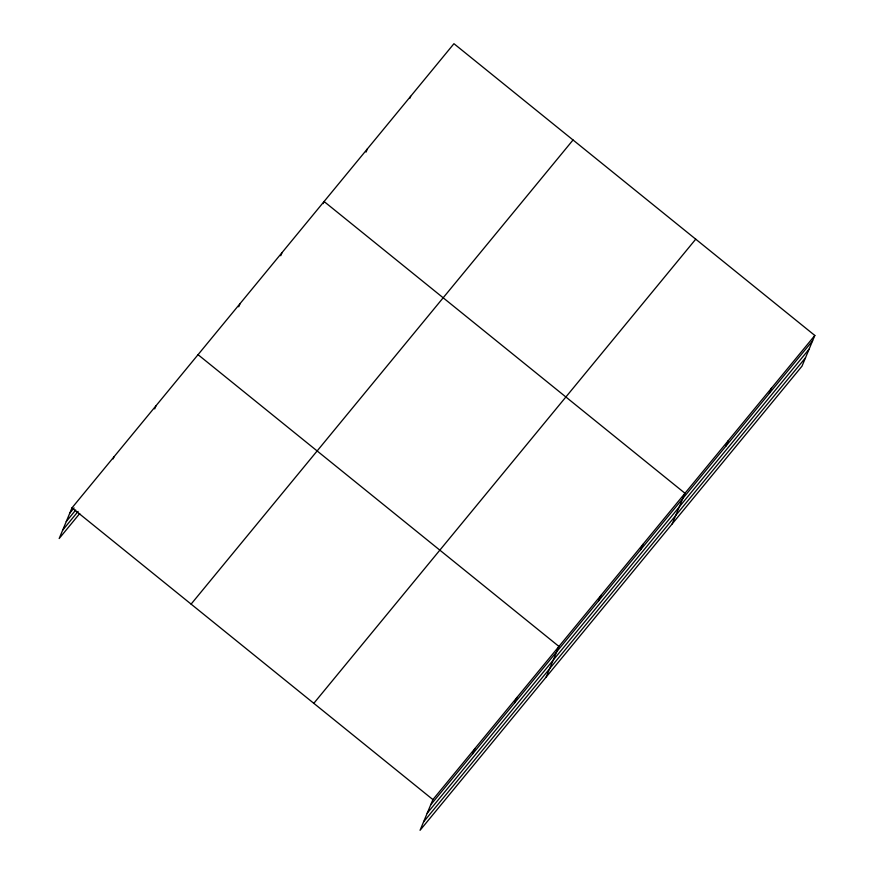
<?xml version="1.0" encoding="UTF-8"?>
<svg xmlns="http://www.w3.org/2000/svg" width="874" height="874" viewBox="0 0 874 874"><rect width="100%" height="100%" fill="white"/><g stroke="black" fill="none" stroke-linecap="round" stroke-linejoin="round"><path stroke-width="1.31" d="M814.83 335.463L432.903 799.601L420.055 830.3L801.993 366.162L814.83 335.463L453.945 43.7L72.007 507.838L59.17 538.537L79.742 513.53M113.128 458.905L114.024 456.785M154.698 408.912L156.031 405.733M238.722 306.796L240.055 303.617M280.74 255.743L282.073 252.564M323.194 203.631L324.079 201.512L684.976 493.264L672.139 523.963M366.042 152.087L367.364 148.908M409.764 98.423L410.649 96.304M472.703 753.847L474.91 748.548M514.71 702.794L516.927 697.485M546.097 677.131L558.945 646.432L198.048 354.68M598.734 600.678L600.951 595.38M640.751 549.626L642.969 544.327M726.043 445.959L728.261 440.66M769.328 393.366L771.545 388.056M69.789 513.147L74.082 507.936M66.282 521.527L75.71 510.066M62.677 530.157L78.103 511.41M191.1 604.12L573.038 139.982M313.81 703.319L695.737 239.181M430.685 804.899L812.612 340.762M427.178 813.279L809.116 349.141M423.562 821.921L805.5 357.772M72.007 507.838L432.903 799.601"/></g></svg>
